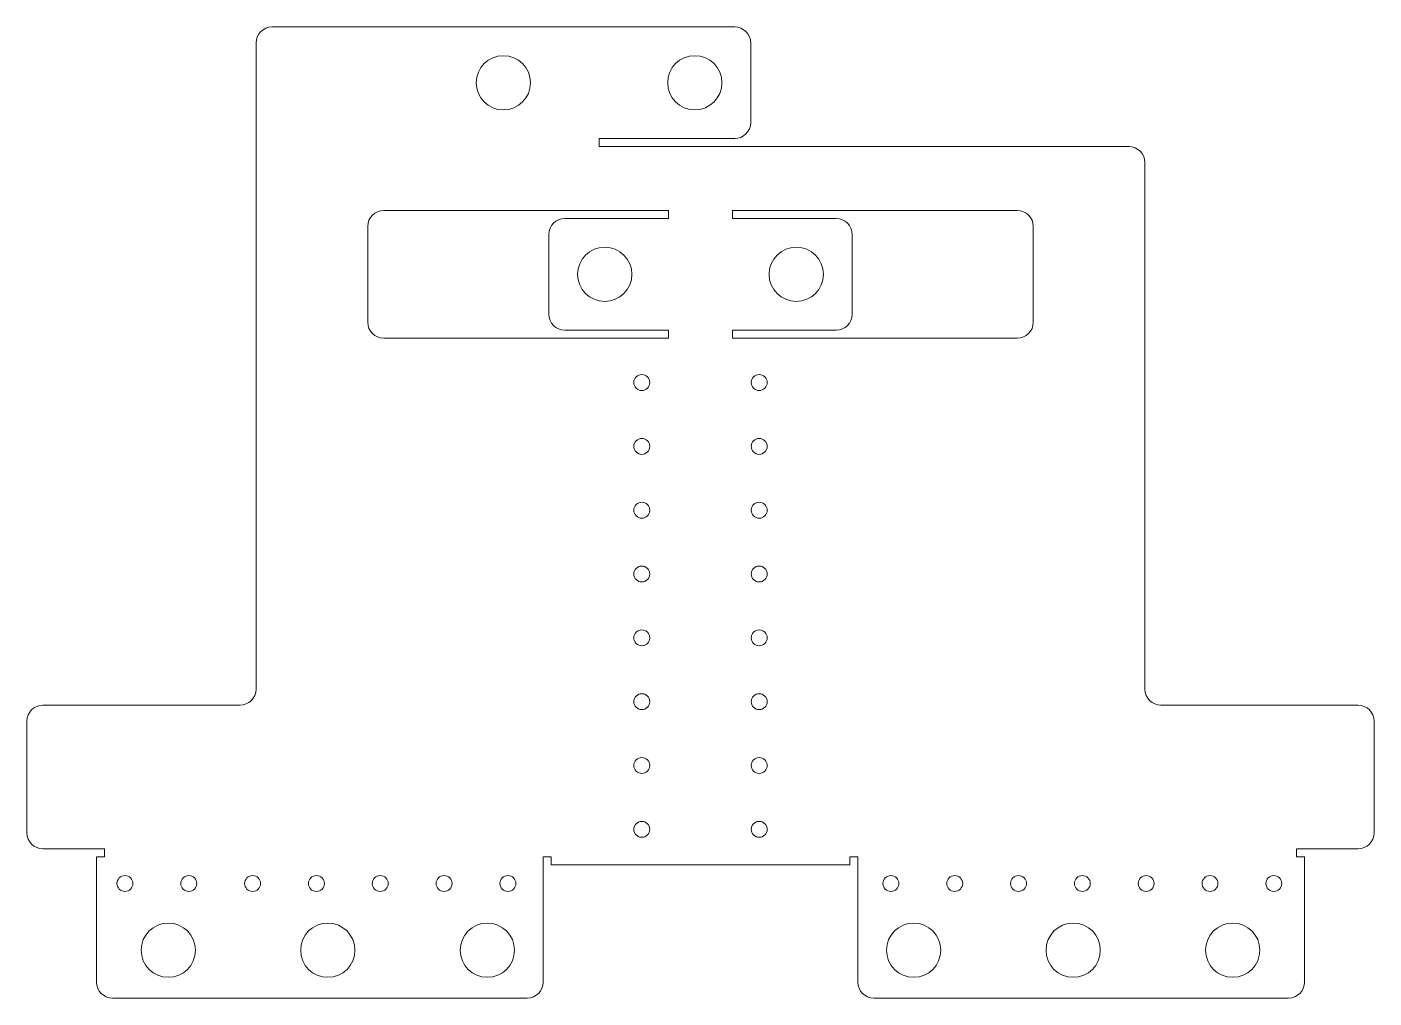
# Model space of a CAD drawing. Header units: millimetres. Extents: x -45.7 to 38.7, y -8.4 to 52.5.
import ezdxf

# ---------------------------------------------------------------- set-up
doc = ezdxf.new("R2010")
doc.units = ezdxf.units.MM

msp = doc.modelspace()

# ---------------------------------------------------------------- linework, layer by layer
at = {"color": 7, "linetype": 'Continuous', "lineweight": 15}
for p, q in [((-30.356, 52.5), (-1.356, 52.5)), ((-31.356, 11), (-31.356, 51.5)), ((-0.356, 51.5), (-0.356, 46.5)), ((-1.356, 45.5), (-9.856, 45.5)), ((-9.856, 45.5), (-9.856, 45)), ((-9.856, 45), (23.356, 45)), ((24.356, 44), (24.356, 11)), ((-5.5, 41), (-23.356, 41)), ((-5.5, 40.5), (-5.5, 41)), ((16.356, 41), (-1.5, 41)), ((-1.5, 41), (-1.5, 40.5)), ((-24.356, 40), (-24.356, 34)), ((-12, 40.5), (-5.5, 40.5)), ((-1.5, 40.5), (5, 40.5)), ((17.356, 34), (17.356, 40)), ((-13, 34.5), (-13, 39.5)), ((6, 39.5), (6, 34.5)), ((-23.356, 33), (-5.5, 33)), ((-5.5, 33.5), (-12, 33.5)), ((-5.5, 33), (-5.5, 33.5)), ((5, 33.5), (-1.5, 33.5)), ((-1.5, 33.5), (-1.5, 33)), ((-1.5, 33), (16.356, 33)), ((-44.712, 10), (-32.356, 10)), ((25.356, 10), (37.712, 10)), ((-45.712, 2), (-45.712, 9)), ((38.712, 9), (38.712, 2)), ((-40.856, 1), (-44.712, 1)), ((-40.856, 1), (-40.856, 0.5)), ((37.712, 1), (33.856, 1)), ((33.856, 0.5), (33.856, 1)), ((-41.356, 0.5), (-41.356, -7.356)), ((-40.856, 0.5), (-41.356, 0.5)), ((-13.356, 0.5), (-12.856, 0.5)), ((-13.356, -7.356), (-13.356, 0.5)), ((-12.856, 0.5), (-12.856, 0)), ((5.856, 0), (-12.856, 0)), ((5.856, 0.5), (6.356, 0.5)), ((5.856, 0), (5.856, 0.5)), ((6.356, 0.5), (6.356, -7.356)), ((34.356, 0.5), (33.856, 0.5)), ((34.356, -7.356), (34.356, 0.5)), ((-40.356, -8.356), (-14.356, -8.356)), ((7.356, -8.356), (33.356, -8.356))]:
    msp.add_line(p, q, dxfattribs=at)
for centre, radius in [((-15.856, 49), 1.7), ((-3.856, 49), 1.7), ((-9.5, 37), 1.7), ((2.5, 37), 1.7), ((-7.178, 30.217), 0.5), ((0.178, 30.217), 0.5), ((-7.178, 26.217), 0.5), ((0.178, 26.217), 0.5), ((-7.178, 22.217), 0.5), ((0.178, 22.217), 0.5), ((-7.178, 18.217), 0.5), ((0.178, 18.217), 0.5), ((-7.178, 14.217), 0.5), ((0.178, 14.217), 0.5), ((-7.178, 10.217), 0.5), ((0.178, 10.217), 0.5), ((-7.178, 6.217), 0.5), ((0.178, 6.217), 0.5), ((-7.178, 2.217), 0.5), ((0.178, 2.217), 0.5), ((-39.569, -1.178), 0.5), ((-35.569, -1.178), 0.5), ((-31.569, -1.178), 0.5), ((-27.569, -1.178), 0.5), ((-23.569, -1.178), 0.5), ((-19.569, -1.178), 0.5), ((-15.569, -1.178), 0.5), ((8.431, -1.178), 0.5), ((12.431, -1.178), 0.5), ((16.431, -1.178), 0.5), ((20.431, -1.178), 0.5), ((24.431, -1.178), 0.5), ((28.431, -1.178), 0.5), ((32.431, -1.178), 0.5), ((-36.856, -5.356), 1.7), ((-26.856, -5.356), 1.7), ((-16.856, -5.356), 1.7), ((9.856, -5.356), 1.7), ((19.856, -5.356), 1.7), ((29.856, -5.356), 1.7)]:
    msp.add_circle(centre, radius, dxfattribs=at)
for centre, start, end in [((-30.356, 51.5), 90, 180), ((-1.356, 51.5), 0, 90), ((-1.356, 46.5), 270, 0), ((23.356, 44), 0, 90), ((-23.356, 40), 90, 180), ((16.356, 40), 0, 90), ((-12, 39.5), 90, 180), ((5, 39.5), 0, 90), ((-23.356, 34), 180, 270), ((-12, 34.5), 180, 270), ((5, 34.5), 270, 0), ((16.356, 34), 270, 0), ((-32.356, 11), 270, 0), ((25.356, 11), 180, 270), ((-44.712, 9), 90, 180), ((37.712, 9), 0, 90), ((-44.712, 2), 180, 270), ((37.712, 2), 270, 0), ((-40.356, -7.356), 180, 270), ((-14.356, -7.356), 270, 0), ((7.356, -7.356), 180, 270), ((33.356, -7.356), 270, 0)]:
    msp.add_arc(centre, 1, start, end, dxfattribs=at)

doc.saveas('drawing.dxf')
